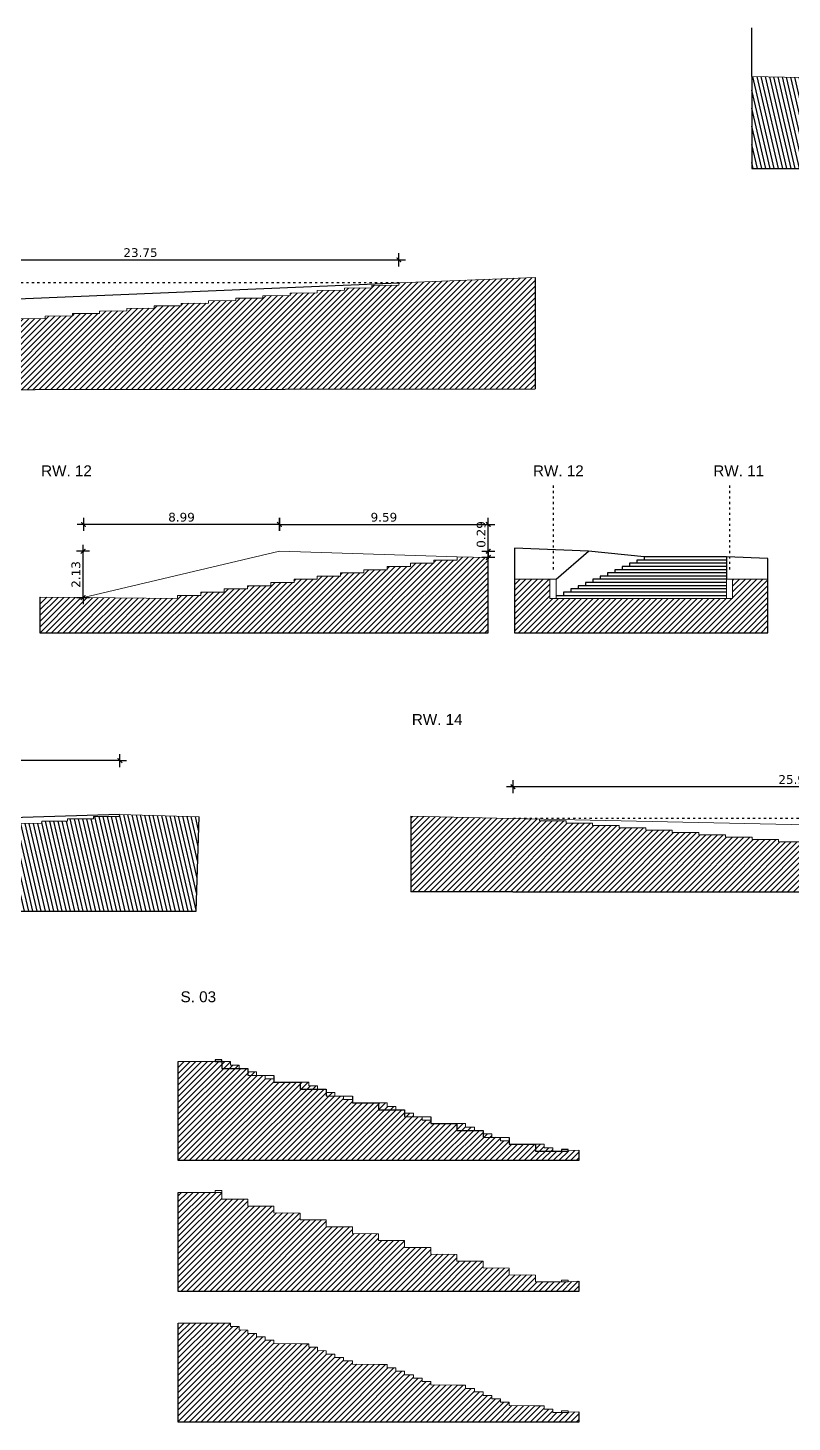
# Model space of a CAD drawing. Header units: metres. Extents: x 678805 to 1359287, y 2747329 to 5497370.
# Drawn here: x 680940.1 to 680975.1, y 2748591.4 to 2748655.4 of the extents above; entities that cross this region are included whole.
import ezdxf

# ---------------------------------------------------------------- set-up
doc = ezdxf.new("R2010")
doc.units = ezdxf.units.M
doc.linetypes.add('XREF_MON_BUILDINGS$0$ACAD_ISO07W100', pattern=[3, 0, -3])
for name, color, linetype in [('00_XREF_TWQ_BUILDINGS', 7, 'Continuous'), ('XREF_MON_BUILDINGS$0$01-TX-Length Dimensions', 251, 'Continuous'), ('XREF_MON_BUILDINGS$0$02-L-Plan Change', 252, 'Continuous'), ('XREF_MON_BUILDINGS$0$02-L-Profiles', 8, 'Continuous'), ('XREF_MON_BUILDINGS$0$A_TEXT_EDIT', 7, 'Continuous'), ('XREF_MON_BUILDINGS$0$COTAUX', 7, 'Continuous')]:
    doc.layers.add(name, color=color, linetype=linetype)
doc.layers.add('XREF_MON_BUILDINGS$0$00_AUX', color=3, linetype='Continuous', plot=False)
doc.layers.add('XREF_MON_BUILDINGS$0$02-L-Structures', color=4, linetype='Continuous', lineweight=15)
doc.styles.add('XREF_MON_BUILDINGS$0$Arial_4', font='arial.ttf', dxfattribs={"height": 1.8})
doc.styles.add('XREF_MON_BUILDINGS$0$E200', font='verdana.ttf', dxfattribs={"height": 0.4})
doc.dimstyles.new('XREF_MON_BUILDINGS$0$E200', dxfattribs={"dimscale": 0.03, "dimtxt": 12, "dimasz": 1, "dimexe": 0.1, "dimexo": 1, "dimgap": 4, "dimtad": 1, "dimzin": 0, "dimdsep": 46, "dimtxsty": 'XREF_MON_BUILDINGS$0$E200', "dimblk1": 'XREF_MON_BUILDINGS$0$LINCOT200', "dimblk2": 'XREF_MON_BUILDINGS$0$LINCOT200', "dimsah": 1, "dimcen": 0.1, "dimdle": 0.1, "dimse1": 1, "dimse2": 1, "dimclrt": 256, "dimadec": 0, "dimazin": 0, "dimtfac": 0.015385, "dimtofl": 0, "dimtmove": 0, "dimatfit": 3, "dimldrblk": 'XREF_MON_BUILDINGS$0$LINCOT200', "dimfxl": 1, "dimtolj": 1, "dimtzin": 0, "dimarcsym": 0})

# ---------------------------------------------------------------- blocks, each defined once
blk = doc.blocks.new('XREF_MON_BUILDINGS$0$LINCOT200')
for p, q in [((0, -10), (0, 10)), ((0, 0), (10, 0))]:
    blk.add_line(p, q)
at = {"const_width": 1.88}
blk.add_lwpolyline([(3.5, -3.5), (-3.5, 3.5)], dxfattribs=at)
at = {"layer": 'XREF_MON_BUILDINGS$0$COTAUX'}
blk.add_line((0, 0), (-1.2, 0), dxfattribs=at)
blk = doc.blocks.new('*D113')
at = {"layer": 'DEFPOINTS', "color": 0, "transparency": 16777216}
for p in [(680957.098, 2748644.721), (680933.369, 2748640.051), (680957.098, 2748640.051)]:
    blk.add_point(p, dxfattribs=at)
at = {"layer": 'XREF_MON_BUILDINGS$0$01-TX-Length Dimensions', "color": 0, "lineweight": -2, "transparency": 16777216}
blk.add_line((680933.399, 2748644.721), (680957.068, 2748644.721), dxfattribs=at)
at = {"layer": 'XREF_MON_BUILDINGS$0$01-TX-Length Dimensions', "color": 0, "lineweight": -2, "transparency": 16777216, "xscale": 0.03, "yscale": 0.03, "zscale": 0.03, "rotation": 180}
blk.add_blockref('XREF_MON_BUILDINGS$0$LINCOT200', (680933.369, 2748644.721), dxfattribs=at)
at = {"layer": 'XREF_MON_BUILDINGS$0$01-TX-Length Dimensions', "color": 0, "lineweight": -2, "transparency": 16777216, "xscale": 0.03, "yscale": 0.03, "zscale": 0.03}
blk.add_blockref('XREF_MON_BUILDINGS$0$LINCOT200', (680957.098, 2748644.721), dxfattribs=at)
at = {"layer": 'XREF_MON_BUILDINGS$0$01-TX-Length Dimensions', "transparency": 16777216, "insert": (680945.234, 2748645.049), "char_height": 0.4, "attachment_point": 5, "style": 'XREF_MON_BUILDINGS$0$E200'}
blk.add_mtext('\\A1;23.75', dxfattribs=at)
blk = doc.blocks.new('*D114')
at = {"layer": 'DEFPOINTS', "color": 0, "transparency": 16777216}
for p in [(680957.098, 2748643.661), (680930.171, 2748641.323), (680957.098, 2748641.323)]:
    blk.add_point(p, dxfattribs=at)
at = {"layer": 'XREF_MON_BUILDINGS$0$01-TX-Length Dimensions', "color": 0, "lineweight": -2, "transparency": 16777216}
blk.add_line((680930.171, 2748643.631), (680930.171, 2748641.353), dxfattribs=at)
at = {"layer": 'XREF_MON_BUILDINGS$0$01-TX-Length Dimensions', "color": 0, "lineweight": -2, "transparency": 16777216, "xscale": 0.03, "yscale": 0.03, "zscale": 0.03}
for p, rotation in [((680930.171, 2748643.661), 90), ((680930.171, 2748641.323), 270)]:
    blk.add_blockref('XREF_MON_BUILDINGS$0$LINCOT200', p, dxfattribs=dict(at, rotation=rotation))
at = {"layer": 'XREF_MON_BUILDINGS$0$01-TX-Length Dimensions', "transparency": 16777216, "insert": (680929.843, 2748642.492), "char_height": 0.4, "attachment_point": 5, "rotation": 90, "style": 'XREF_MON_BUILDINGS$0$E200'}
blk.add_mtext('\\A1;2.35', dxfattribs=at)
blk = doc.blocks.new('*D91')
at = {"layer": 'DEFPOINTS', "color": 0, "transparency": 16777216}
for p in [(680961.199, 2748631.348), (680961.199, 2748631.348), (680961.199, 2748631.059)]:
    blk.add_point(p, dxfattribs=at)
at = {"layer": 'XREF_MON_BUILDINGS$0$01-TX-Length Dimensions', "color": 0, "lineweight": -2, "transparency": 16777216}
for p, q in [((680961.2, 2748631.378), (680961.2, 2748632.824)), ((680961.2, 2748631.029), (680961.2, 2748630.999))]:
    blk.add_line(p, q, dxfattribs=at)
at = {"layer": 'XREF_MON_BUILDINGS$0$01-TX-Length Dimensions', "color": 0, "lineweight": -2, "transparency": 16777216, "xscale": 0.03, "yscale": 0.03, "zscale": 0.03}
for p, rotation in [((680961.2, 2748631.348), 269.9999999855387), ((680961.2, 2748631.059), 89.9999999855387)]:
    blk.add_blockref('XREF_MON_BUILDINGS$0$LINCOT200', p, dxfattribs=dict(at, rotation=rotation))
at = {"layer": 'XREF_MON_BUILDINGS$0$01-TX-Length Dimensions', "transparency": 16777216, "insert": (680960.872, 2748632.116), "char_height": 0.4, "attachment_point": 5, "rotation": 90, "style": 'XREF_MON_BUILDINGS$0$E200'}
blk.add_mtext('\\A1;0.29', dxfattribs=at)
blk = doc.blocks.new('*D92')
at = {"layer": 'DEFPOINTS', "color": 0, "transparency": 16777216}
for p in [(680942.599, 2748631.348), (680942.62, 2748631.348), (680942.62, 2748629.217)]:
    blk.add_point(p, dxfattribs=at)
at = {"layer": 'XREF_MON_BUILDINGS$0$01-TX-Length Dimensions', "color": 0, "lineweight": -2, "transparency": 16777216}
blk.add_line((680942.6, 2748629.247), (680942.6, 2748631.318), dxfattribs=at)
at = {"layer": 'XREF_MON_BUILDINGS$0$01-TX-Length Dimensions', "color": 0, "lineweight": -2, "transparency": 16777216, "xscale": 0.03, "yscale": 0.03, "zscale": 0.03}
for p, rotation in [((680942.6, 2748631.348), 89.99999998553871), ((680942.6, 2748629.217), 269.9999999855387)]:
    blk.add_blockref('XREF_MON_BUILDINGS$0$LINCOT200', p, dxfattribs=dict(at, rotation=rotation))
at = {"layer": 'XREF_MON_BUILDINGS$0$01-TX-Length Dimensions', "transparency": 16777216, "insert": (680942.272, 2748630.282), "char_height": 0.4, "attachment_point": 5, "rotation": 90, "style": 'XREF_MON_BUILDINGS$0$E200'}
blk.add_mtext('\\A1;2.13', dxfattribs=at)
blk = doc.blocks.new('*D93')
at = {"layer": 'DEFPOINTS', "color": 0, "transparency": 16777216}
for p in [(680961.2, 2748632.577), (680951.613, 2748631.348), (680961.2, 2748631.348)]:
    blk.add_point(p, dxfattribs=at)
at = {"layer": 'XREF_MON_BUILDINGS$0$01-TX-Length Dimensions', "color": 0, "lineweight": -2, "transparency": 16777216}
blk.add_line((680951.644, 2748632.577), (680961.171, 2748632.577), dxfattribs=at)
at = {"layer": 'XREF_MON_BUILDINGS$0$01-TX-Length Dimensions', "color": 0, "lineweight": -2, "transparency": 16777216, "xscale": 0.03, "yscale": 0.03, "zscale": 0.03}
for p, rotation in [((680951.614, 2748632.577), 179.9989728202393), ((680961.201, 2748632.577), 359.9989728202393)]:
    blk.add_blockref('XREF_MON_BUILDINGS$0$LINCOT200', p, dxfattribs=dict(at, rotation=rotation))
at = {"layer": 'XREF_MON_BUILDINGS$0$01-TX-Length Dimensions', "transparency": 16777216, "insert": (680956.407, 2748632.905), "char_height": 0.4, "attachment_point": 5, "rotation": 359.99897, "style": 'XREF_MON_BUILDINGS$0$E200'}
blk.add_mtext('\\A1;9.59', dxfattribs=at)
blk = doc.blocks.new('*D94')
at = {"layer": 'DEFPOINTS', "color": 0, "transparency": 16777216}
for p in [(680942.62, 2748632.577), (680942.62, 2748631.348), (680951.613, 2748631.348)]:
    blk.add_point(p, dxfattribs=at)
at = {"layer": 'XREF_MON_BUILDINGS$0$01-TX-Length Dimensions', "color": 0, "lineweight": -2, "transparency": 16777216}
blk.add_line((680951.584, 2748632.577), (680942.651, 2748632.577), dxfattribs=at)
at = {"layer": 'XREF_MON_BUILDINGS$0$01-TX-Length Dimensions', "color": 0, "lineweight": -2, "transparency": 16777216, "xscale": 0.03, "yscale": 0.03, "zscale": 0.03}
for p, rotation in [((680942.621, 2748632.577), 179.9999999944396), ((680951.614, 2748632.577), 359.9999999944396)]:
    blk.add_blockref('XREF_MON_BUILDINGS$0$LINCOT200', p, dxfattribs=dict(at, rotation=rotation))
at = {"layer": 'XREF_MON_BUILDINGS$0$01-TX-Length Dimensions', "transparency": 16777216, "insert": (680947.117, 2748632.906), "char_height": 0.4, "attachment_point": 5, "rotation": 360, "style": 'XREF_MON_BUILDINGS$0$E200'}
blk.add_mtext('\\A1;8.99', dxfattribs=at)
blk = doc.blocks.new('*D286')
at = {"layer": 'DEFPOINTS', "color": 0, "transparency": 16777216}
for p in [(680962.329, 2748620.539), (680962.329, 2748620.025), (680988.271, 2748620.025)]:
    blk.add_point(p, dxfattribs=at)
at = {"layer": 'XREF_MON_BUILDINGS$0$01-TX-Length Dimensions', "color": 0, "lineweight": -2, "transparency": 16777216}
blk.add_line((680988.241, 2748620.538), (680962.36, 2748620.538), dxfattribs=at)
at = {"layer": 'XREF_MON_BUILDINGS$0$01-TX-Length Dimensions', "color": 0, "lineweight": -2, "transparency": 16777216, "xscale": 0.03, "yscale": 0.03, "zscale": 0.03}
for p, rotation in [((680962.33, 2748620.538), 179.9999999651174), ((680988.271, 2748620.538), 359.9999999651174)]:
    blk.add_blockref('XREF_MON_BUILDINGS$0$LINCOT200', p, dxfattribs=dict(at, rotation=rotation))
at = {"layer": 'XREF_MON_BUILDINGS$0$01-TX-Length Dimensions', "transparency": 16777216, "insert": (680975.301, 2748620.867), "char_height": 0.4, "attachment_point": 5, "rotation": 360, "style": 'XREF_MON_BUILDINGS$0$E200'}
blk.add_mtext('\\A1;25.94', dxfattribs=at)
blk = doc.blocks.new('*D313')
at = {"layer": 'DEFPOINTS', "color": 0, "transparency": 16777216}
for p in [(680919.235, 2748621.739), (680919.235, 2748619.899), (680944.288, 2748619.899)]:
    blk.add_point(p, dxfattribs=at)
at = {"layer": 'XREF_MON_BUILDINGS$0$01-TX-Length Dimensions', "color": 0, "lineweight": -2, "transparency": 16777216}
blk.add_line((680944.259, 2748621.739), (680919.266, 2748621.739), dxfattribs=at)
at = {"layer": 'XREF_MON_BUILDINGS$0$01-TX-Length Dimensions', "color": 0, "lineweight": -2, "transparency": 16777216, "xscale": 0.03, "yscale": 0.03, "zscale": 0.03}
for p, rotation in [((680919.236, 2748621.739), 179.9999999945387), ((680944.289, 2748621.739), 359.9999999945387)]:
    blk.add_blockref('XREF_MON_BUILDINGS$0$LINCOT200', p, dxfattribs=dict(at, rotation=rotation))
at = {"layer": 'XREF_MON_BUILDINGS$0$01-TX-Length Dimensions', "transparency": 16777216, "insert": (680931.762, 2748622.067), "char_height": 0.4, "attachment_point": 5, "rotation": 360, "style": 'XREF_MON_BUILDINGS$0$E200'}
blk.add_mtext('\\A1;25.05', dxfattribs=at)
blk = doc.blocks.new('XREF_MON_BUILDINGS')
at = {"layer": 'XREF_MON_BUILDINGS$0$02-L-Profiles'}
h = blk.add_hatch(dxfattribs=at)
h.set_pattern_fill('ANSI31', color=256, scale=1.5, angle=58.09809)
h.set_pattern_definition([(103.09809, (680966.94765, 2748532.53425), (-0.1826219, -0.04249102), [])])
h.paths.add_polyline_path([(681012.088, 2748650.912), (680977.354, 2748651.652), (680977.354, 2748651.309), (680977.054, 2748651.309), (680977.054, 2748653.064), (680977.038, 2748653.064), (680973.301, 2748653.142), (680973.301, 2748648.911), (681012.088, 2748648.911)])
h = blk.add_hatch(dxfattribs=at)
h.set_pattern_fill('ANSI31', color=256, scale=1.5)
h.set_pattern_definition([(45, (680960.10965, 2748532.61131), (-0.13258252, 0.13258252), [])])
h.paths.add_polyline_path([(680963.348, 2748643.911), (680957.098, 2748643.661), (680957.098, 2748643.556), (680955.849, 2748643.543), (680955.849, 2748643.438), (680954.6, 2748643.426), (680954.6, 2748643.321), (680953.351, 2748643.308), (680953.351, 2748643.203), (680952.102, 2748643.191), (680952.102, 2748643.086), (680950.853, 2748643.073), (680950.853, 2748642.968), (680949.604, 2748642.956), (680949.604, 2748642.851), (680948.356, 2748642.838), (680948.356, 2748642.733), (680947.107, 2748642.721), (680947.107, 2748642.616), (680945.858, 2748642.603), (680945.858, 2748642.498), (680944.609, 2748642.486), (680944.609, 2748642.381), (680943.36, 2748642.368), (680943.36, 2748642.263), (680942.111, 2748642.251), (680942.111, 2748642.146), (680940.863, 2748642.133), (680940.863, 2748642.028), (680939.614, 2748642.016), (680939.614, 2748641.911), (680938.365, 2748641.898), (680938.365, 2748641.793), (680937.116, 2748641.781), (680937.116, 2748641.676), (680935.867, 2748641.663), (680935.867, 2748641.558), (680934.618, 2748641.546), (680934.618, 2748641.441), (680933.369, 2748641.428), (680933.369, 2748641.323), (680933.347, 2748638.76), (680963.348, 2748638.801)])
h = blk.add_hatch(dxfattribs=at)
h.set_pattern_fill('ANSI31', color=256, scale=1.5)
h.set_pattern_definition([(45, (681005.0434, 2748638.72363), (-0.1325825, 0.1325825), [])])
h.paths.add_polyline_path([(680961.199, 2748631.059), (680959.766, 2748631.087), (680959.766, 2748630.94), (680958.697, 2748630.94), (680958.697, 2748630.793), (680957.628, 2748630.793), (680957.628, 2748630.646), (680956.558, 2748630.646), (680956.558, 2748630.499), (680955.489, 2748630.499), (680955.489, 2748630.352), (680954.42, 2748630.352), (680954.42, 2748630.205), (680953.351, 2748630.205), (680953.351, 2748630.058), (680952.282, 2748630.058), (680952.282, 2748629.911), (680951.212, 2748629.911), (680951.212, 2748629.764), (680950.143, 2748629.764), (680950.143, 2748629.617), (680949.074, 2748629.617), (680949.074, 2748629.47), (680948.005, 2748629.47), (680948.005, 2748629.323), (680946.936, 2748629.323), (680946.936, 2748629.175), (680942.62, 2748629.217), (680940.62, 2748629.237), (680940.62, 2748627.601), (680961.199, 2748627.601)])
h = blk.add_hatch(dxfattribs=at)
h.set_pattern_fill('ANSI31', color=256, scale=1.5)
h.set_pattern_definition([(45, (680941.90325, 2748633.7019), (-0.1325825, 0.1325825), [])])
h.paths.add_polyline_path([(680974.04, 2748630.066), (680972.417, 2748630.066), (680972.417, 2748629.175), (680964.321, 2748629.175), (680964.022, 2748629.175), (680964.022, 2748630.066), (680962.404, 2748630.066), (680962.404, 2748627.601), (680974.04, 2748627.601)])
h = blk.add_hatch(dxfattribs=at)
h.set_pattern_fill('ANSI31', color=256, scale=1.5, angle=-121.90191)
h.set_pattern_definition([(283.098087, (680418.2641, 2748809.0487), (0.18262191, 0.042491024), [])])
h.paths.add_polyline_path([(680915.711, 2748616.983), (680919.279, 2748616.955), (680919.279, 2748617.049), (680920.469, 2748617.06), (680920.469, 2748617.154), (680921.659, 2748617.166), (680921.659, 2748617.26), (680922.849, 2748617.272), (680922.849, 2748617.366), (680924.039, 2748617.378), (680924.039, 2748617.472), (680925.229, 2748617.484), (680925.229, 2748617.578), (680926.419, 2748617.59), (680926.419, 2748617.684), (680927.609, 2748617.696), (680927.609, 2748617.79), (680928.799, 2748617.802), (680928.799, 2748617.896), (680929.989, 2748617.908), (680929.989, 2748618.002), (680931.179, 2748618.014), (680931.179, 2748618.108), (680932.369, 2748618.119), (680932.369, 2748618.213), (680933.559, 2748618.225), (680933.559, 2748618.319), (680934.749, 2748618.331), (680934.749, 2748618.425), (680935.939, 2748618.437), (680935.939, 2748618.531), (680937.129, 2748618.543), (680937.129, 2748618.637), (680938.319, 2748618.649), (680938.319, 2748618.743), (680939.509, 2748618.755), (680939.509, 2748618.849), (680940.699, 2748618.861), (680940.699, 2748618.955), (680941.889, 2748618.967), (680941.889, 2748619.061), (680943.079, 2748619.073), (680943.079, 2748619.167), (680944.269, 2748619.178), (680944.269, 2748619.272), (680947.924, 2748619.162), (680947.792, 2748614.833), (680915.711, 2748614.833)])
h = blk.add_hatch(dxfattribs=at)
h.set_pattern_fill('ANSI31', color=256, scale=1.5)
h.set_pattern_definition([(45, (680903.08341, 2748615.72144), (-0.13258252, 0.13258252), [])])
h.paths.add_polyline_path([(680989.163, 2748616.832), (680987.943, 2748616.832), (680987.943, 2748616.939), (680986.724, 2748616.939), (680986.724, 2748617.046), (680985.504, 2748617.046), (680985.504, 2748617.153), (680984.284, 2748617.153), (680984.284, 2748617.26), (680983.064, 2748617.26), (680983.064, 2748617.367), (680981.845, 2748617.367), (680981.845, 2748617.473), (680980.625, 2748617.473), (680980.625, 2748617.58), (680979.405, 2748617.58), (680979.405, 2748617.687), (680978.186, 2748617.687), (680978.186, 2748617.794), (680976.966, 2748617.794), (680976.966, 2748617.901), (680975.746, 2748617.901), (680975.746, 2748618.008), (680974.526, 2748618.008), (680974.526, 2748618.115), (680973.307, 2748618.115), (680973.307, 2748618.222), (680972.087, 2748618.222), (680972.087, 2748618.329), (680970.867, 2748618.329), (680970.867, 2748618.436), (680969.648, 2748618.436), (680969.648, 2748618.543), (680968.428, 2748618.543), (680968.428, 2748618.65), (680967.208, 2748618.65), (680967.208, 2748618.757), (680965.988, 2748618.757), (680965.988, 2748618.864), (680964.769, 2748618.864), (680964.769, 2748618.971), (680963.549, 2748618.971), (680963.549, 2748619.051), (680957.639, 2748619.182), (680957.639, 2748615.721), (680962.329, 2748615.721), (680990.383, 2748615.721), (680993.443, 2748615.721), (680993.443, 2748616.642), (680990.383, 2748616.618), (680990.383, 2748616.725), (680989.163, 2748616.725)])
h = blk.add_hatch(dxfattribs=at)
h.set_pattern_fill('ANSI31', color=256, scale=1.5)
h.set_pattern_definition([(45, (680960.4365, 2748500.7308), (-0.13258252, 0.13258252), [])])
h.paths.add_polyline_path([(680960.161, 2748605.079), (680958.561, 2748605.085), (680958.561, 2748605.241), (680958.161, 2748605.241), (680958.161, 2748605.397), (680957.761, 2748605.399), (680957.761, 2748605.555), (680957.361, 2748605.556), (680957.361, 2748605.711), (680956.961, 2748605.713), (680956.961, 2748605.869), (680956.561, 2748605.869), (680956.561, 2748606.027), (680956.161, 2748606.027), (680954.961, 2748606.033), (680954.961, 2748606.189), (680954.561, 2748606.189), (680954.561, 2748606.345), (680954.161, 2748606.347), (680954.161, 2748606.503), (680953.761, 2748606.504), (680953.761, 2748606.659), (680953.361, 2748606.661), (680953.361, 2748606.817), (680952.961, 2748606.817), (680952.961, 2748606.975), (680951.361, 2748606.981), (680951.361, 2748607.137), (680950.961, 2748607.137), (680950.961, 2748607.293), (680950.561, 2748607.295), (680950.561, 2748607.451), (680950.161, 2748607.452), (680950.161, 2748607.607), (680949.761, 2748607.609), (680949.761, 2748607.765), (680949.361, 2748607.765), (680949.361, 2748607.923), (680948.661, 2748607.923), (680946.971, 2748607.923), (680946.971, 2748603.38), (680965.361, 2748603.38), (680965.361, 2748603.855), (680964.861, 2748603.835), (680964.861, 2748603.815), (680964.161, 2748603.817), (680964.161, 2748603.973), (680963.761, 2748603.973), (680963.761, 2748604.131), (680963.361, 2748604.131), (680962.161, 2748604.137), (680962.161, 2748604.293), (680961.761, 2748604.293), (680961.761, 2748604.449), (680961.361, 2748604.451), (680961.361, 2748604.607), (680960.961, 2748604.608), (680960.961, 2748604.763), (680960.561, 2748604.765), (680960.561, 2748604.921), (680960.161, 2748604.921)])
h = blk.add_hatch(dxfattribs=at)
h.set_pattern_fill('ANSI31', color=256, scale=1.5)
h.set_pattern_definition([(45, (680919.71012, 2748604.20967), (-0.1325825, 0.1325825), [])])
h.paths.add_polyline_path([(680960.961, 2748598.763), (680959.761, 2748598.769), (680959.761, 2748599.079), (680958.561, 2748599.085), (680958.561, 2748599.395), (680957.361, 2748599.401), (680957.361, 2748599.711), (680956.161, 2748599.717), (680956.161, 2748600.027), (680954.961, 2748600.033), (680954.961, 2748600.343), (680953.761, 2748600.349), (680953.761, 2748600.659), (680952.561, 2748600.665), (680952.561, 2748600.975), (680951.361, 2748600.981), (680951.361, 2748601.291), (680950.161, 2748601.297), (680950.161, 2748601.607), (680948.961, 2748601.613), (680948.961, 2748601.923), (680948.661, 2748601.923), (680946.971, 2748601.923), (680946.971, 2748597.38), (680965.361, 2748597.38), (680965.361, 2748597.855), (680964.861, 2748597.815), (680964.561, 2748597.815), (680963.361, 2748597.821), (680963.361, 2748598.131), (680962.161, 2748598.137), (680962.161, 2748598.447), (680960.961, 2748598.453)])
h = blk.add_hatch(dxfattribs=at)
h.set_pattern_fill('ANSI31', color=256, scale=1.5)
h.set_pattern_definition([(45, (680960.4365, 2748488.7308), (-0.13258252, 0.13258252), [])])
h.paths.add_polyline_path([(680960.161, 2748593.079), (680958.561, 2748593.085), (680958.561, 2748593.241), (680958.161, 2748593.241), (680958.161, 2748593.397), (680957.761, 2748593.399), (680957.761, 2748593.555), (680957.361, 2748593.556), (680957.361, 2748593.711), (680956.961, 2748593.713), (680956.961, 2748593.869), (680956.561, 2748593.869), (680956.561, 2748594.027), (680956.161, 2748594.027), (680954.961, 2748594.033), (680954.961, 2748594.189), (680954.561, 2748594.189), (680954.561, 2748594.345), (680954.161, 2748594.347), (680954.161, 2748594.503), (680953.761, 2748594.504), (680953.761, 2748594.659), (680953.361, 2748594.661), (680953.361, 2748594.817), (680952.961, 2748594.817), (680952.961, 2748594.975), (680951.361, 2748594.981), (680951.361, 2748595.137), (680950.961, 2748595.137), (680950.961, 2748595.293), (680950.561, 2748595.295), (680950.561, 2748595.451), (680950.161, 2748595.452), (680950.161, 2748595.607), (680949.761, 2748595.609), (680949.761, 2748595.765), (680949.361, 2748595.765), (680949.361, 2748595.923), (680948.661, 2748595.923), (680946.971, 2748595.923), (680946.971, 2748591.38), (680965.361, 2748591.38), (680965.361, 2748591.855), (680964.861, 2748591.835), (680964.861, 2748591.815), (680964.161, 2748591.817), (680964.161, 2748591.973), (680963.761, 2748591.973), (680963.761, 2748592.131), (680963.361, 2748592.131), (680962.161, 2748592.137), (680962.161, 2748592.293), (680961.761, 2748592.293), (680961.761, 2748592.449), (680961.361, 2748592.451), (680961.361, 2748592.607), (680960.961, 2748592.608), (680960.961, 2748592.763), (680960.561, 2748592.765), (680960.561, 2748592.921), (680960.161, 2748592.921)])
at = {"layer": 'XREF_MON_BUILDINGS$0$00_AUX'}
for p, q in [((680962.404, 2748630.066), (680962.404, 2748628.61)), ((680974.04, 2748628.61), (680974.04, 2748630.066))]:
    blk.add_line(p, q, dxfattribs=at)
for points in [[(680973.301, 2748653.142), (680973.301, 2748648.911)], [(680973.301, 2748648.91), (681016.007, 2748648.91), (681016.007, 2748652.214)], [(680963.348, 2748643.911), (680963.348, 2748638.801)], [(680905.968, 2748642.741), (680905.968, 2748638.724), (680963.348, 2748638.801)], [(680940.62, 2748629.237), (680940.62, 2748627.601), (680961.199, 2748627.601), (680961.199, 2748631.059)], [(680915.711, 2748616.983), (680915.711, 2748614.833), (680947.792, 2748614.833), (680947.924, 2748619.162)], [(680957.639, 2748619.182), (680957.639, 2748615.721)], [(680962.329, 2748615.721), (680957.639, 2748615.721)], [(680962.329, 2748615.721), (680990.383, 2748615.721)], [(680965.361, 2748603.855), (680965.361, 2748603.38), (680946.971, 2748603.38), (680946.971, 2748607.923)], [(680965.361, 2748597.855), (680965.361, 2748597.38), (680946.971, 2748597.38), (680946.971, 2748601.923)], [(680965.361, 2748591.855), (680965.361, 2748591.38), (680946.971, 2748591.38), (680946.971, 2748595.923)]]:
    blk.add_lwpolyline(points, dxfattribs=at)
at = {"layer": 'XREF_MON_BUILDINGS$0$01-TX-Length Dimensions', "linetype": 'XREF_MON_BUILDINGS$0$ACAD_ISO07W100', "ltscale": 0.05}
for points in [[(680957.098, 2748643.661), (680929.355, 2748643.661)], [(680964.171, 2748634.362), (680964.171, 2748630.391)], [(680972.273, 2748634.362), (680972.273, 2748630.391)], [(680989.45, 2748619.078), (680962.329, 2748619.078)]]:
    blk.add_lwpolyline(points, dxfattribs=at)
at = {"layer": 'XREF_MON_BUILDINGS$0$02-L-Plan Change', "ltscale": 0.3}
for points in [[(680948.661, 2748607.923), (680948.961, 2748607.923), (680948.961, 2748608.003), (680948.661, 2748608.003)], [(680964.561, 2748603.815), (680964.861, 2748603.815), (680964.861, 2748603.895), (680964.561, 2748603.895)]]:
    blk.add_lwpolyline(points, close=True, dxfattribs=at)
for points in [[(680948.961, 2748607.923), (680948.961, 2748607.613), (680950.161, 2748607.607)], [(680950.161, 2748607.607), (680950.161, 2748607.297), (680951.361, 2748607.291)], [(680951.361, 2748607.291), (680951.361, 2748606.981), (680952.561, 2748606.975)], [(680952.561, 2748606.975), (680952.561, 2748606.665), (680953.761, 2748606.659)], [(680953.761, 2748606.659), (680953.761, 2748606.349), (680954.961, 2748606.343)], [(680954.961, 2748606.343), (680954.961, 2748606.033), (680956.161, 2748606.027)], [(680956.161, 2748606.027), (680956.161, 2748605.717), (680957.361, 2748605.711)], [(680957.361, 2748605.711), (680957.361, 2748605.401), (680958.561, 2748605.395)], [(680958.561, 2748605.395), (680958.561, 2748605.085), (680959.761, 2748605.079)], [(680959.761, 2748605.079), (680959.761, 2748604.769), (680960.961, 2748604.763)], [(680960.961, 2748604.763), (680960.961, 2748604.453), (680962.161, 2748604.447)], [(680962.161, 2748604.447), (680962.161, 2748604.137), (680963.361, 2748604.131)], [(680963.361, 2748604.131), (680963.361, 2748603.821), (680964.561, 2748603.815)]]:
    blk.add_lwpolyline(points, dxfattribs=at)
at = {"layer": 'XREF_MON_BUILDINGS$0$02-L-Profiles'}
for p, q in [((680965.804, 2748631.345), (680962.404, 2748631.481)), ((680964.321, 2748630.066), (680965.804, 2748631.345)), ((680974.04, 2748631.01), (680972.13, 2748631.085))]:
    blk.add_line(p, q, dxfattribs=at)
for points in [[(680973.301, 2748653.142), (680973.301, 2748655.365)], [(680908.636, 2748642.715), (680933.369, 2748642.673), (680957.098, 2748643.661)], [(680962.404, 2748631.481), (680962.404, 2748627.601), (680974.04, 2748627.601), (680974.04, 2748631.01)], [(680968.356, 2748631.089), (680965.804, 2748631.345)], [(680972.13, 2748630.942), (680968.019, 2748630.942), (680968.019, 2748630.794)], [(680972.13, 2748631.085), (680968.356, 2748631.089), (680968.356, 2748630.942)], [(680972.13, 2748631.085), (680972.13, 2748630.066)], [(680972.129, 2748630.205), (680966.338, 2748630.205), (680966.338, 2748630.058)], [(680972.129, 2748630.353), (680966.674, 2748630.353), (680966.674, 2748630.205)], [(680972.129, 2748630.5), (680967.011, 2748630.5), (680967.011, 2748630.353)], [(680972.129, 2748630.647), (680967.347, 2748630.647), (680967.347, 2748630.5)], [(680972.129, 2748630.794), (680967.683, 2748630.794), (680967.683, 2748630.647)], [(680972.128, 2748629.616), (680964.993, 2748629.616), (680964.993, 2748629.469)], [(680972.128, 2748629.764), (680965.329, 2748629.764), (680965.329, 2748629.616)], [(680972.128, 2748629.911), (680965.666, 2748629.911), (680965.666, 2748629.764)], [(680972.129, 2748630.058), (680966.002, 2748630.058), (680966.002, 2748629.911)], [(680964.321, 2748629.322), (680972.128, 2748629.322)], [(680972.128, 2748629.469), (680964.657, 2748629.469), (680964.657, 2748629.322)], [(680944.269, 2748619.272), (680920.975, 2748618.543), (680919.375, 2748617.045)]]:
    blk.add_lwpolyline(points, dxfattribs=at)
at = {"layer": 'XREF_MON_BUILDINGS$0$02-L-Structures'}
for p, q in [((680972.128, 2748630.058), (680972.128, 2748629.175)), ((680972.417, 2748630.066), (680974.04, 2748630.066)), ((680947.924, 2748619.162), (680944.269, 2748619.272)), ((680957.639, 2748619.182), (680963.549, 2748619.051)), ((680962.329, 2748619.078), (680988.271, 2748618.528))]:
    blk.add_line(p, q, dxfattribs=at)
for points in [[(680973.301, 2748653.142), (680977.038, 2748653.064)], [(680963.348, 2748643.911), (680957.098, 2748643.661), (680957.098, 2748643.556), (680955.849, 2748643.543), (680955.849, 2748643.438), (680954.6, 2748643.426), (680954.6, 2748643.321), (680953.351, 2748643.308), (680953.351, 2748643.203), (680952.102, 2748643.191), (680952.102, 2748643.086), (680950.853, 2748643.073), (680950.853, 2748642.968), (680949.604, 2748642.956), (680949.604, 2748642.851), (680948.356, 2748642.838), (680948.356, 2748642.733), (680947.107, 2748642.721), (680947.107, 2748642.616), (680945.858, 2748642.603), (680945.858, 2748642.498), (680944.609, 2748642.486), (680944.609, 2748642.381), (680943.36, 2748642.368), (680943.36, 2748642.263), (680942.111, 2748642.251), (680942.111, 2748642.146), (680940.863, 2748642.133), (680940.863, 2748642.028), (680939.614, 2748642.016)], [(680942.62, 2748629.217), (680951.613, 2748631.348), (680959.766, 2748631.087)], [(680958.697, 2748630.793), (680958.697, 2748630.94), (680959.766, 2748630.94)], [(680959.766, 2748631.087), (680961.199, 2748631.059)], [(680959.766, 2748630.94), (680959.766, 2748631.087), (680959.766, 2748631.087)], [(680953.351, 2748630.058), (680953.351, 2748630.205), (680954.42, 2748630.205)], [(680954.42, 2748630.205), (680954.42, 2748630.352), (680955.489, 2748630.352)], [(680955.489, 2748630.352), (680955.489, 2748630.499), (680956.558, 2748630.499)], [(680956.558, 2748630.499), (680956.558, 2748630.646), (680957.628, 2748630.646)], [(680957.628, 2748630.646), (680957.628, 2748630.793), (680958.697, 2748630.793)], [(680949.074, 2748629.47), (680949.074, 2748629.617), (680950.143, 2748629.617)], [(680950.143, 2748629.617), (680950.143, 2748629.764), (680951.212, 2748629.764)], [(680951.212, 2748629.764), (680951.212, 2748629.911), (680952.282, 2748629.911)], [(680952.282, 2748629.911), (680952.282, 2748630.058), (680953.351, 2748630.058)], [(680964.022, 2748630.066), (680962.404, 2748630.066)], [(680964.321, 2748629.175), (680964.321, 2748630.066), (680964.022, 2748630.066), (680964.022, 2748629.175), (680964.321, 2748629.175), (680972.417, 2748629.175), (680972.417, 2748630.066), (680972.129, 2748630.066)], [(680942.62, 2748629.217), (680940.62, 2748629.237)], [(680942.62, 2748629.217), (680946.936, 2748629.175)], [(680946.936, 2748629.176), (680946.936, 2748629.323), (680948.005, 2748629.323)], [(680948.005, 2748629.323), (680948.005, 2748629.47), (680949.074, 2748629.47)], [(680940.699, 2748618.861), (680939.509, 2748618.849), (680939.509, 2748618.755)], [(680941.889, 2748618.967), (680940.699, 2748618.955), (680940.699, 2748618.861)], [(680943.079, 2748619.073), (680941.889, 2748619.061), (680941.889, 2748618.967)], [(680944.269, 2748619.178), (680943.079, 2748619.167), (680943.079, 2748619.073)], [(680944.269, 2748619.272), (680944.269, 2748619.178)], [(680963.549, 2748619.051), (680963.549, 2748618.971)], [(680963.549, 2748618.971), (680964.769, 2748618.971), (680964.769, 2748618.864)], [(680964.769, 2748618.864), (680965.988, 2748618.864), (680965.988, 2748618.757)], [(680965.988, 2748618.757), (680967.208, 2748618.757), (680967.208, 2748618.65)], [(680967.208, 2748618.65), (680968.428, 2748618.65), (680968.428, 2748618.543)], [(680968.428, 2748618.543), (680969.648, 2748618.543), (680969.648, 2748618.436)], [(680969.648, 2748618.436), (680970.867, 2748618.436), (680970.867, 2748618.329)], [(680970.867, 2748618.329), (680972.087, 2748618.329), (680972.087, 2748618.222)], [(680972.087, 2748618.222), (680973.307, 2748618.222), (680973.307, 2748618.115)], [(680973.307, 2748618.115), (680974.526, 2748618.115), (680974.526, 2748618.008)], [(680974.526, 2748618.008), (680975.746, 2748618.008), (680975.746, 2748617.901)]]:
    blk.add_lwpolyline(points, dxfattribs=at)
at = {"layer": 'XREF_MON_BUILDINGS$0$02-L-Structures', "ltscale": 0.3}
for points in [[(680946.971, 2748607.923), (680948.961, 2748607.923)], [(680948.961, 2748607.923), (680949.361, 2748607.923), (680949.361, 2748607.765), (680949.761, 2748607.765), (680949.761, 2748607.609), (680950.161, 2748607.607), (680950.161, 2748607.451), (680950.561, 2748607.451), (680950.561, 2748607.295), (680950.961, 2748607.293), (680950.961, 2748607.137), (680951.361, 2748607.137), (680951.361, 2748606.981), (680952.561, 2748606.975), (680952.961, 2748606.975), (680952.961, 2748606.817), (680953.361, 2748606.817), (680953.361, 2748606.661), (680953.761, 2748606.659), (680953.761, 2748606.503), (680954.161, 2748606.503), (680954.161, 2748606.347), (680954.561, 2748606.345), (680954.561, 2748606.189), (680954.961, 2748606.189), (680954.961, 2748606.033), (680956.161, 2748606.027), (680956.561, 2748606.027), (680956.561, 2748605.869), (680956.961, 2748605.869), (680956.961, 2748605.713), (680957.361, 2748605.711), (680957.361, 2748605.555), (680957.761, 2748605.555), (680957.761, 2748605.399), (680958.161, 2748605.397), (680958.161, 2748605.241), (680958.561, 2748605.241), (680958.561, 2748605.085), (680959.761, 2748605.079), (680960.161, 2748605.079), (680960.161, 2748604.921), (680960.561, 2748604.921), (680960.561, 2748604.765), (680960.961, 2748604.763), (680960.961, 2748604.607), (680961.361, 2748604.607), (680961.361, 2748604.451), (680961.761, 2748604.449), (680961.761, 2748604.293), (680962.161, 2748604.293), (680962.161, 2748604.137), (680963.361, 2748604.131)], [(680963.361, 2748604.131), (680963.761, 2748604.131), (680963.761, 2748603.973), (680964.161, 2748603.973), (680964.161, 2748603.817), (680964.561, 2748603.815)], [(680964.861, 2748603.835), (680965.361, 2748603.855)], [(680948.661, 2748601.923), (680946.971, 2748601.923)], [(680948.961, 2748601.923), (680948.961, 2748601.613), (680950.161, 2748601.607), (680950.161, 2748601.297), (680951.361, 2748601.291), (680951.361, 2748600.981), (680952.561, 2748600.975), (680952.561, 2748600.665), (680953.761, 2748600.659), (680953.761, 2748600.349), (680954.961, 2748600.343), (680954.961, 2748600.033), (680956.161, 2748600.027), (680956.161, 2748599.717), (680957.361, 2748599.711), (680957.361, 2748599.401), (680958.561, 2748599.395), (680958.561, 2748599.085), (680959.761, 2748599.079), (680959.761, 2748598.769), (680960.961, 2748598.763), (680960.961, 2748598.453), (680962.161, 2748598.447), (680962.161, 2748598.137), (680963.361, 2748598.131), (680963.361, 2748597.821), (680964.561, 2748597.815)], [(680965.361, 2748597.855), (680964.861, 2748597.815)], [(680946.971, 2748595.923), (680948.961, 2748595.923)], [(680948.961, 2748595.923), (680949.361, 2748595.923), (680949.361, 2748595.765), (680949.761, 2748595.765), (680949.761, 2748595.609), (680950.161, 2748595.607), (680950.161, 2748595.451), (680950.561, 2748595.451), (680950.561, 2748595.295), (680950.961, 2748595.293), (680950.961, 2748595.137), (680951.361, 2748595.137), (680951.361, 2748594.981), (680952.561, 2748594.975), (680952.961, 2748594.975), (680952.961, 2748594.817), (680953.361, 2748594.817), (680953.361, 2748594.661), (680953.761, 2748594.659), (680953.761, 2748594.503), (680954.161, 2748594.503), (680954.161, 2748594.347), (680954.561, 2748594.345), (680954.561, 2748594.189), (680954.961, 2748594.189), (680954.961, 2748594.033), (680956.161, 2748594.027), (680956.561, 2748594.027), (680956.561, 2748593.869), (680956.961, 2748593.869), (680956.961, 2748593.713), (680957.361, 2748593.711), (680957.361, 2748593.555), (680957.761, 2748593.555), (680957.761, 2748593.399), (680958.161, 2748593.397), (680958.161, 2748593.241), (680958.561, 2748593.241), (680958.561, 2748593.085), (680959.761, 2748593.079), (680960.161, 2748593.079), (680960.161, 2748592.921), (680960.561, 2748592.921), (680960.561, 2748592.765), (680960.961, 2748592.763), (680960.961, 2748592.607), (680961.361, 2748592.607), (680961.361, 2748592.451), (680961.761, 2748592.449), (680961.761, 2748592.293), (680962.161, 2748592.293), (680962.161, 2748592.137), (680963.361, 2748592.131)], [(680963.361, 2748592.131), (680963.761, 2748592.131), (680963.761, 2748591.973), (680964.161, 2748591.973), (680964.161, 2748591.817), (680964.561, 2748591.815)], [(680964.861, 2748591.835), (680965.361, 2748591.855)]]:
    blk.add_lwpolyline(points, dxfattribs=at)
for points in [[(680948.661, 2748601.923), (680948.961, 2748601.923), (680948.961, 2748602.003), (680948.661, 2748602.003)], [(680964.561, 2748597.815), (680964.861, 2748597.815), (680964.861, 2748597.895), (680964.561, 2748597.895)], [(680964.561, 2748591.815), (680964.861, 2748591.815), (680964.861, 2748591.895), (680964.561, 2748591.895)]]:
    blk.add_lwpolyline(points, close=True, dxfattribs=at)
at = {"layer": 'XREF_MON_BUILDINGS$0$A_TEXT_EDIT', "color": 22, "style": 'XREF_MON_BUILDINGS$0$Arial_4'}
blk.add_text('RW. 12', height=0.5, rotation=0.00007, dxfattribs=at).set_placement((680963.252, 2748634.788))
at = {"layer": 'XREF_MON_BUILDINGS$0$A_TEXT_EDIT', "color": 22, "lineweight": 211, "char_height": 0.5, "attachment_point": 1, "rotation": 0.00007, "line_spacing_factor": 0.938532, "style": 'XREF_MON_BUILDINGS$0$Arial_4'}
for s, insert in [('RW. 12', (680940.673, 2748635.288)), ('RW. 11', (680971.531, 2748635.288)), ('RW. 14', (680957.692, 2748623.877)), ('S. 03', (680947.073, 2748611.151))]:
    blk.add_mtext_dynamic_manual_height_columns(s, width=4.64077, gutter_width=0.02, heights=[0], dxfattribs=dict(at, insert=insert))
at = {"layer": 'XREF_MON_BUILDINGS$0$01-TX-Length Dimensions'}
for base, p1, p2, angle, text, picture, middle in [((680957.098, 2748644.721), (680933.369, 2748640.051), (680957.098, 2748640.051), 360, '23.75', '*D113', (680945.234, 2748644.721)), ((680930.171, 2748641.323), (680957.098, 2748643.661), (680957.098, 2748641.323), 270, '2.35', '*D114', (680930.171, 2748642.492))]:
    dim = blk.add_linear_dim(base=base, p1=p1, p2=p2, angle=angle, text=text, dimstyle='XREF_MON_BUILDINGS$0$E200', dxfattribs=at)
    dim.commit()
    dim.dimension.update_dxf_attribs({"geometry": picture, "text_midpoint": middle, "dimtype": 129})
for p1, p2, distance, picture, middle in [((680951.613, 2748631.348), (680942.62, 2748631.348), -1.229, '*D94', (680947.117, 2748632.906)), ((680951.613, 2748631.348), (680961.2, 2748631.348), 1.229, '*D93', (680956.406, 2748632.905)), ((680961.199, 2748631.059), (680961.199, 2748631.348), 0, '*D91', (680960.871, 2748632.116)), ((680942.62, 2748629.217), (680942.62, 2748631.348), 0.021, '*D92', (680942.271, 2748630.283)), ((680944.288, 2748619.899), (680919.235, 2748619.899), -1.84, '*D313', (680931.762, 2748622.067)), ((680988.271, 2748620.025), (680962.329, 2748620.025), -0.514, '*D286', (680975.3, 2748620.867))]:
    dim = blk.add_aligned_dim(p1=p1, p2=p2, distance=distance, dimstyle='XREF_MON_BUILDINGS$0$E200', dxfattribs=at)
    dim.commit()
    dim.dimension.update_dxf_attribs({"geometry": picture, "text_midpoint": middle})

msp = doc.modelspace()

# ---------------------------------------------------------------- block references
at = {"layer": '00_XREF_TWQ_BUILDINGS'}
msp.add_blockref('XREF_MON_BUILDINGS', (0, 0), dxfattribs=at)

# ---------------------------------------------------------------- next in the draw order: block references
msp.add_blockref('XREF_MON_BUILDINGS', (0, 0))

doc.saveas('drawing.dxf')
